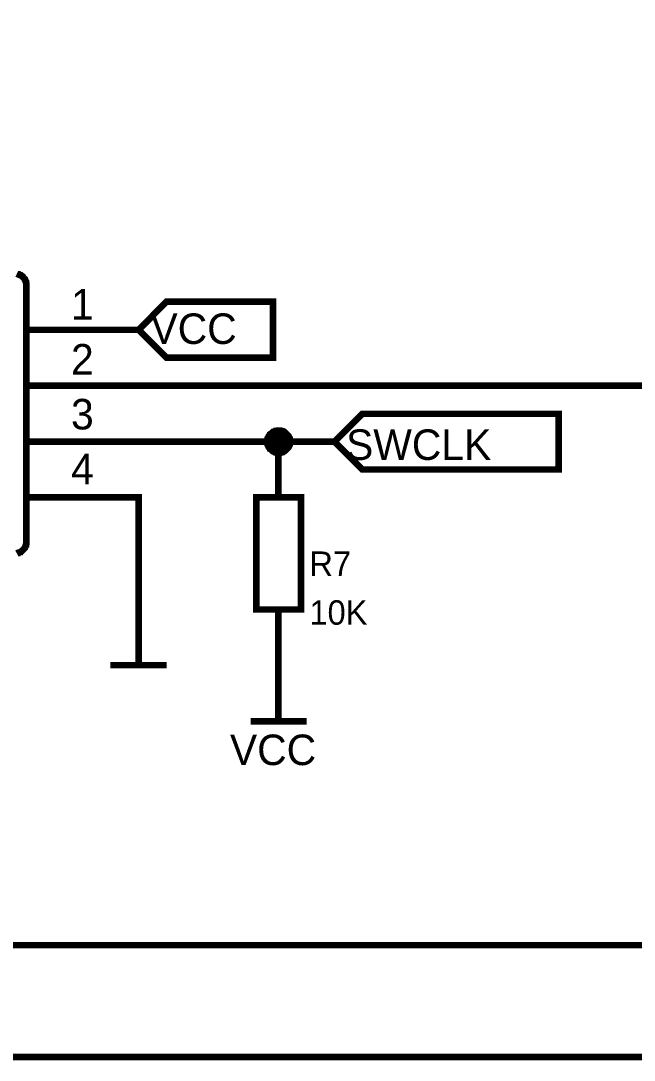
# Model space of a CAD drawing. Header units: millimetres. Extents: x 0 to 11.5, y 0 to 7.6.
# Drawn here: x 4.34 to 5.435, y -0.004 to 1.853 of the extents above; entities that cross this region are included whole.
import ezdxf

# ---------------------------------------------------------------- set-up
doc = ezdxf.new("R2010")
doc.units = ezdxf.units.MM
doc.header["$MEASUREMENT"] = 0
doc.layers.add('Sheet', color=255, linetype='Continuous')

msp = doc.modelspace()

# ---------------------------------------------------------------- linework, layer by layer
at = {"layer": 'Sheet'}
for points, const_width in [([(0, 7.5973), (11.5, 7.5973), (11.5, 0.002), (0, 0.002), (0, 7.5973)], 0.0118), ([(0, 7.5973), (0, 0.002), (11.5, 0.002), (11.5, 7.5973), (0, 7.5973), (0, 7.5973)], 0.0039), ([(0.2005, 7.3976), (11.3002, 7.3976), (11.3002, 0.2017), (0.2005, 0.2017), (0.2005, 7.3976)], 0.0118), ([(0.2005, 7.3976), (0.2005, 0.2017), (11.3002, 0.2017), (11.3002, 7.3976), (0.2005, 7.3976), (0.2005, 7.3976)], 0.0039), ([(4.6003, 1.2512), (4.5505, 1.301), (4.6003, 1.3514), (4.7905, 1.3514), (4.7905, 1.2512), (4.6003, 1.2512)], 0.0118), ([(4.6003, 1.2512), (4.5505, 1.301), (4.6003, 1.3514), (4.7905, 1.3514), (4.7905, 1.2512), (4.6003, 1.2512)], 0.0039), ([(4.9501, 1.0515), (4.9003, 1.1013), (4.9501, 1.151), (5.3006, 1.151), (5.3006, 1.0515), (4.9501, 1.0515)], 0.0118), ([(4.9501, 1.0515), (4.9003, 1.1013), (4.9501, 1.151), (5.3006, 1.151), (5.3006, 1.0515), (4.9501, 1.0515)], 0.0039), ([(4.7605, 1.0018), (4.8403, 1.0018), (4.8403, 0.8014), (4.7605, 0.8014), (4.7605, 1.0018)], 0.0118)]:
    msp.add_lwpolyline(points, close=True, dxfattribs=dict(at, const_width=const_width))
for points, const_width in [([(4.333, 1.4011), (4.3343, 1.4005), (4.335, 1.4005), (4.3364, 1.4005), (4.337, 1.3998), (4.3377, 1.3998), (4.3391, 1.3991), (4.3398, 1.3984), (4.3405, 1.3984), (4.3411, 1.3977), (4.3418, 1.3971), (4.3425, 1.3964), (4.3432, 1.3957), (4.3439, 1.3957), (4.3446, 1.3943), (4.3452, 1.3937), (4.3459, 1.393), (4.3466, 1.3923), (4.3473, 1.3916), (4.3473, 1.3909), (4.348, 1.3902), (4.3486, 1.3889), (4.3486, 1.3882), (4.3493, 1.3875), (4.3493, 1.3862), (4.3493, 1.3855), (4.35, 1.3841), (4.35, 1.3834), (4.35, 1.3821), (4.35, 1.3814)], 0.0118), ([(4.35, 1.3814), (4.35, 1.3814), (4.35, 1.3814), (4.35, 1.3814), (4.35, 1.3814), (4.35, 1.3814), (4.35, 1.3814), (4.35, 1.3814), (4.35, 1.3814), (4.35, 1.3814), (4.35, 1.3814), (4.35, 1.3814), (4.35, 1.3814), (4.35, 1.3814), (4.35, 1.3814), (4.35, 1.3814), (4.35, 1.3814), (4.35, 1.3814), (4.35, 1.3814), (4.35, 1.3814), (4.35, 1.3814), (4.35, 1.3814), (4.35, 1.3814), (4.35, 1.3814), (4.35, 1.3814), (4.35, 1.3814), (4.35, 1.3814), (4.35, 1.3814), (4.35, 1.3814), (4.35, 1.3814), (4.35, 1.3814), (4.35, 1.3814), (4.35, 1.3814)], 0.0118), ([(4.35, 1.3814), (4.35, 0.9214)], 0.0118), ([(4.35, 1.301), (4.4502, 1.301)], 0.0118), ([(4.5505, 1.301), (4.4502, 1.301)], 0.0118), ([(4.35, 1.2015), (4.4502, 1.2015)], 0.0118), ([(5.8502, 1.2015), (5.7002, 1.2015), (4.4502, 1.2015)], 0.0118), ([(4.7803, 1.1013), (4.7803, 1.102), (4.7803, 1.1033), (4.7803, 1.104), (4.781, 1.1054), (4.781, 1.1061), (4.781, 1.1074), (4.7817, 1.1081), (4.7817, 1.1088), (4.7823, 1.1102), (4.783, 1.1108), (4.783, 1.1115), (4.7837, 1.1122), (4.7844, 1.1129), (4.7851, 1.1136), (4.7858, 1.1142), (4.7858, 1.1149), (4.7871, 1.1156), (4.7878, 1.1163), (4.7885, 1.117), (4.7892, 1.1176), (4.7898, 1.1183), (4.7905, 1.1183), (4.7912, 1.119), (4.7926, 1.1197), (4.7933, 1.1197), (4.7939, 1.1204), (4.7953, 1.1204), (4.796, 1.1204), (4.7973, 1.1211), (4.798, 1.1211), (4.7994, 1.1211), (4.8001, 1.1211)], 0.0118), ([(4.7803, 1.1013), (4.7803, 1.102), (4.7803, 1.1033), (4.7803, 1.104), (4.781, 1.1054), (4.781, 1.1061), (4.781, 1.1074), (4.7817, 1.1081), (4.7817, 1.1088), (4.7823, 1.1102), (4.783, 1.1108), (4.783, 1.1115), (4.7837, 1.1122), (4.7844, 1.1129), (4.7851, 1.1136), (4.7858, 1.1142), (4.7858, 1.1149), (4.7871, 1.1156), (4.7878, 1.1163), (4.7885, 1.117), (4.7892, 1.1176), (4.7898, 1.1183), (4.7905, 1.1183), (4.7912, 1.119), (4.7926, 1.1197), (4.7933, 1.1197), (4.7939, 1.1204), (4.7953, 1.1204), (4.796, 1.1204), (4.7973, 1.1211), (4.798, 1.1211), (4.7994, 1.1211), (4.8001, 1.1211)], 0.0118), ([(4.7803, 1.1013), (4.7803, 1.102), (4.7803, 1.1033), (4.7803, 1.104), (4.781, 1.1054), (4.781, 1.1061), (4.781, 1.1074), (4.7817, 1.1081), (4.7817, 1.1088), (4.7823, 1.1102), (4.783, 1.1108), (4.783, 1.1115), (4.7837, 1.1122), (4.7844, 1.1129), (4.7851, 1.1136), (4.7858, 1.1142), (4.7858, 1.1149), (4.7871, 1.1156), (4.7878, 1.1163), (4.7885, 1.117), (4.7892, 1.1176), (4.7898, 1.1183), (4.7905, 1.1183), (4.7912, 1.119), (4.7926, 1.1197), (4.7933, 1.1197), (4.7939, 1.1204), (4.7953, 1.1204), (4.796, 1.1204), (4.7973, 1.1211), (4.798, 1.1211), (4.7994, 1.1211), (4.8001, 1.1211)], 0.0118), ([(4.7803, 1.1013), (4.7803, 1.102), (4.7803, 1.1033), (4.7803, 1.104), (4.781, 1.1054), (4.781, 1.1061), (4.781, 1.1074), (4.7817, 1.1081), (4.7817, 1.1088), (4.7823, 1.1102), (4.783, 1.1108), (4.783, 1.1115), (4.7837, 1.1122), (4.7844, 1.1129), (4.7851, 1.1136), (4.7858, 1.1142), (4.7858, 1.1149), (4.7871, 1.1156), (4.7878, 1.1163), (4.7885, 1.117), (4.7892, 1.1176), (4.7898, 1.1183), (4.7905, 1.1183), (4.7912, 1.119), (4.7926, 1.1197), (4.7933, 1.1197), (4.7939, 1.1204), (4.7953, 1.1204), (4.796, 1.1204), (4.7973, 1.1211), (4.798, 1.1211), (4.7994, 1.1211), (4.8001, 1.1211)], 0.0118), ([(4.7803, 1.1013), (4.7803, 1.102), (4.7803, 1.1033), (4.7803, 1.104), (4.781, 1.1054), (4.781, 1.1061), (4.781, 1.1074), (4.7817, 1.1081), (4.7817, 1.1088), (4.7823, 1.1102), (4.783, 1.1108), (4.783, 1.1115), (4.7837, 1.1122), (4.7844, 1.1129), (4.7851, 1.1136), (4.7858, 1.1142), (4.7858, 1.1149), (4.7871, 1.1156), (4.7878, 1.1163), (4.7885, 1.117), (4.7892, 1.1176), (4.7898, 1.1183), (4.7905, 1.1183), (4.7912, 1.119), (4.7926, 1.1197), (4.7933, 1.1197), (4.7939, 1.1204), (4.7953, 1.1204), (4.796, 1.1204), (4.7973, 1.1211), (4.798, 1.1211), (4.7994, 1.1211), (4.8001, 1.1211)], 0.0118), ([(4.7803, 1.1013), (4.7803, 1.102), (4.7803, 1.1033), (4.7803, 1.104), (4.781, 1.1054), (4.781, 1.1061), (4.781, 1.1074), (4.7817, 1.1081), (4.7817, 1.1088), (4.7823, 1.1102), (4.783, 1.1108), (4.783, 1.1115), (4.7837, 1.1122), (4.7844, 1.1129), (4.7851, 1.1136), (4.7858, 1.1142), (4.7858, 1.1149), (4.7871, 1.1156), (4.7878, 1.1163), (4.7885, 1.117), (4.7892, 1.1176), (4.7898, 1.1183), (4.7905, 1.1183), (4.7912, 1.119), (4.7926, 1.1197), (4.7933, 1.1197), (4.7939, 1.1204), (4.7953, 1.1204), (4.796, 1.1204), (4.7973, 1.1211), (4.798, 1.1211), (4.7994, 1.1211), (4.8001, 1.1211)], 0.0039), ([(4.7803, 1.1013), (4.7803, 1.102), (4.7803, 1.1033), (4.7803, 1.104), (4.781, 1.1054), (4.781, 1.1061), (4.781, 1.1074), (4.7817, 1.1081), (4.7817, 1.1088), (4.7823, 1.1102), (4.783, 1.1108), (4.783, 1.1115), (4.7837, 1.1122), (4.7844, 1.1129), (4.7851, 1.1136), (4.7858, 1.1142), (4.7858, 1.1149), (4.7871, 1.1156), (4.7878, 1.1163), (4.7885, 1.117), (4.7892, 1.1176), (4.7898, 1.1183), (4.7905, 1.1183), (4.7912, 1.119), (4.7926, 1.1197), (4.7933, 1.1197), (4.7939, 1.1204), (4.7953, 1.1204), (4.796, 1.1204), (4.7973, 1.1211), (4.798, 1.1211), (4.7994, 1.1211), (4.8001, 1.1211)], 0.0039), ([(4.7803, 1.1013), (4.7803, 1.102), (4.7803, 1.1033), (4.7803, 1.104), (4.781, 1.1054), (4.781, 1.1061), (4.781, 1.1074), (4.7817, 1.1081), (4.7817, 1.1088), (4.7823, 1.1102), (4.783, 1.1108), (4.783, 1.1115), (4.7837, 1.1122), (4.7844, 1.1129), (4.7851, 1.1136), (4.7858, 1.1142), (4.7858, 1.1149), (4.7871, 1.1156), (4.7878, 1.1163), (4.7885, 1.117), (4.7892, 1.1176), (4.7898, 1.1183), (4.7905, 1.1183), (4.7912, 1.119), (4.7926, 1.1197), (4.7933, 1.1197), (4.7939, 1.1204), (4.7953, 1.1204), (4.796, 1.1204), (4.7973, 1.1211), (4.798, 1.1211), (4.7994, 1.1211), (4.8001, 1.1211)], 0.0039), ([(4.7803, 1.1013), (4.7803, 1.102), (4.7803, 1.1033), (4.7803, 1.104), (4.781, 1.1054), (4.781, 1.1061), (4.781, 1.1074), (4.7817, 1.1081), (4.7817, 1.1088), (4.7823, 1.1102), (4.783, 1.1108), (4.783, 1.1115), (4.7837, 1.1122), (4.7844, 1.1129), (4.7851, 1.1136), (4.7858, 1.1142), (4.7858, 1.1149), (4.7871, 1.1156), (4.7878, 1.1163), (4.7885, 1.117), (4.7892, 1.1176), (4.7898, 1.1183), (4.7905, 1.1183), (4.7912, 1.119), (4.7926, 1.1197), (4.7933, 1.1197), (4.7939, 1.1204), (4.7953, 1.1204), (4.796, 1.1204), (4.7973, 1.1211), (4.798, 1.1211), (4.7994, 1.1211), (4.8001, 1.1211)], 0.0039), ([(4.7803, 1.1013), (4.7803, 1.102), (4.7803, 1.1033), (4.7803, 1.104), (4.781, 1.1054), (4.781, 1.1061), (4.781, 1.1074), (4.7817, 1.1081), (4.7817, 1.1088), (4.7823, 1.1102), (4.783, 1.1108), (4.783, 1.1115), (4.7837, 1.1122), (4.7844, 1.1129), (4.7851, 1.1136), (4.7858, 1.1142), (4.7858, 1.1149), (4.7871, 1.1156), (4.7878, 1.1163), (4.7885, 1.117), (4.7892, 1.1176), (4.7898, 1.1183), (4.7905, 1.1183), (4.7912, 1.119), (4.7926, 1.1197), (4.7933, 1.1197), (4.7939, 1.1204), (4.7953, 1.1204), (4.796, 1.1204), (4.7973, 1.1211), (4.798, 1.1211), (4.7994, 1.1211), (4.8001, 1.1211)], 0.0039), ([(4.8001, 1.1211), (4.8001, 1.1211)], 0.0118), ([(4.8001, 1.1211), (4.8014, 1.1211), (4.8021, 1.1211), (4.8035, 1.1211), (4.8042, 1.1204), (4.8055, 1.1204), (4.8062, 1.1204), (4.8069, 1.1197), (4.8083, 1.1197), (4.8089, 1.119), (4.8096, 1.1183), (4.811, 1.1183), (4.8117, 1.1176), (4.8124, 1.117), (4.813, 1.1163), (4.8137, 1.1156), (4.8144, 1.1149), (4.8151, 1.1142), (4.8158, 1.1136), (4.8164, 1.1129), (4.8171, 1.1122), (4.8178, 1.1115), (4.8178, 1.1108), (4.8185, 1.1102), (4.8192, 1.1088), (4.8192, 1.1081), (4.8199, 1.1074), (4.8199, 1.1061), (4.8199, 1.1054), (4.8205, 1.104), (4.8205, 1.1033), (4.8205, 1.102), (4.8205, 1.1013)], 0.0118), ([(4.8001, 1.1211), (4.8001, 1.1211)], 0.0118), ([(4.8001, 1.1211), (4.8014, 1.1211), (4.8021, 1.1211), (4.8035, 1.1211), (4.8042, 1.1204), (4.8055, 1.1204), (4.8062, 1.1204), (4.8069, 1.1197), (4.8083, 1.1197), (4.8089, 1.119), (4.8096, 1.1183), (4.811, 1.1183), (4.8117, 1.1176), (4.8124, 1.117), (4.813, 1.1163), (4.8137, 1.1156), (4.8144, 1.1149), (4.8151, 1.1142), (4.8158, 1.1136), (4.8164, 1.1129), (4.8171, 1.1122), (4.8178, 1.1115), (4.8178, 1.1108), (4.8185, 1.1102), (4.8192, 1.1088), (4.8192, 1.1081), (4.8199, 1.1074), (4.8199, 1.1061), (4.8199, 1.1054), (4.8205, 1.104), (4.8205, 1.1033), (4.8205, 1.102), (4.8205, 1.1013)], 0.0118), ([(4.8001, 1.1211), (4.8001, 1.1211)], 0.0118), ([(4.8001, 1.1211), (4.8014, 1.1211), (4.8021, 1.1211), (4.8035, 1.1211), (4.8042, 1.1204), (4.8055, 1.1204), (4.8062, 1.1204), (4.8069, 1.1197), (4.8083, 1.1197), (4.8089, 1.119), (4.8096, 1.1183), (4.811, 1.1183), (4.8117, 1.1176), (4.8124, 1.117), (4.813, 1.1163), (4.8137, 1.1156), (4.8144, 1.1149), (4.8151, 1.1142), (4.8158, 1.1136), (4.8164, 1.1129), (4.8171, 1.1122), (4.8178, 1.1115), (4.8178, 1.1108), (4.8185, 1.1102), (4.8192, 1.1088), (4.8192, 1.1081), (4.8199, 1.1074), (4.8199, 1.1061), (4.8199, 1.1054), (4.8205, 1.104), (4.8205, 1.1033), (4.8205, 1.102), (4.8205, 1.1013)], 0.0118), ([(4.8001, 1.1211), (4.8001, 1.1211)], 0.0118), ([(4.8001, 1.1211), (4.8014, 1.1211), (4.8021, 1.1211), (4.8035, 1.1211), (4.8042, 1.1204), (4.8055, 1.1204), (4.8062, 1.1204), (4.8069, 1.1197), (4.8083, 1.1197), (4.8089, 1.119), (4.8096, 1.1183), (4.811, 1.1183), (4.8117, 1.1176), (4.8124, 1.117), (4.813, 1.1163), (4.8137, 1.1156), (4.8144, 1.1149), (4.8151, 1.1142), (4.8158, 1.1136), (4.8164, 1.1129), (4.8171, 1.1122), (4.8178, 1.1115), (4.8178, 1.1108), (4.8185, 1.1102), (4.8192, 1.1088), (4.8192, 1.1081), (4.8199, 1.1074), (4.8199, 1.1061), (4.8199, 1.1054), (4.8205, 1.104), (4.8205, 1.1033), (4.8205, 1.102), (4.8205, 1.1013)], 0.0118), ([(4.8001, 1.1211), (4.8001, 1.1211)], 0.0118), ([(4.8001, 1.1211), (4.8014, 1.1211), (4.8021, 1.1211), (4.8035, 1.1211), (4.8042, 1.1204), (4.8055, 1.1204), (4.8062, 1.1204), (4.8069, 1.1197), (4.8083, 1.1197), (4.8089, 1.119), (4.8096, 1.1183), (4.811, 1.1183), (4.8117, 1.1176), (4.8124, 1.117), (4.813, 1.1163), (4.8137, 1.1156), (4.8144, 1.1149), (4.8151, 1.1142), (4.8158, 1.1136), (4.8164, 1.1129), (4.8171, 1.1122), (4.8178, 1.1115), (4.8178, 1.1108), (4.8185, 1.1102), (4.8192, 1.1088), (4.8192, 1.1081), (4.8199, 1.1074), (4.8199, 1.1061), (4.8199, 1.1054), (4.8205, 1.104), (4.8205, 1.1033), (4.8205, 1.102), (4.8205, 1.1013)], 0.0118), ([(4.8001, 1.1211), (4.8001, 1.1211)], 0.0039), ([(4.8001, 1.1211), (4.8014, 1.1211), (4.8021, 1.1211), (4.8035, 1.1211), (4.8042, 1.1204), (4.8055, 1.1204), (4.8062, 1.1204), (4.8069, 1.1197), (4.8083, 1.1197), (4.8089, 1.119), (4.8096, 1.1183), (4.811, 1.1183), (4.8117, 1.1176), (4.8124, 1.117), (4.813, 1.1163), (4.8137, 1.1156), (4.8144, 1.1149), (4.8151, 1.1142), (4.8158, 1.1136), (4.8164, 1.1129), (4.8171, 1.1122), (4.8178, 1.1115), (4.8178, 1.1108), (4.8185, 1.1102), (4.8192, 1.1088), (4.8192, 1.1081), (4.8199, 1.1074), (4.8199, 1.1061), (4.8199, 1.1054), (4.8205, 1.104), (4.8205, 1.1033), (4.8205, 1.102), (4.8205, 1.1013)], 0.0039), ([(4.8001, 1.1211), (4.8001, 1.1211)], 0.0039), ([(4.8001, 1.1211), (4.8014, 1.1211), (4.8021, 1.1211), (4.8035, 1.1211), (4.8042, 1.1204), (4.8055, 1.1204), (4.8062, 1.1204), (4.8069, 1.1197), (4.8083, 1.1197), (4.8089, 1.119), (4.8096, 1.1183), (4.811, 1.1183), (4.8117, 1.1176), (4.8124, 1.117), (4.813, 1.1163), (4.8137, 1.1156), (4.8144, 1.1149), (4.8151, 1.1142), (4.8158, 1.1136), (4.8164, 1.1129), (4.8171, 1.1122), (4.8178, 1.1115), (4.8178, 1.1108), (4.8185, 1.1102), (4.8192, 1.1088), (4.8192, 1.1081), (4.8199, 1.1074), (4.8199, 1.1061), (4.8199, 1.1054), (4.8205, 1.104), (4.8205, 1.1033), (4.8205, 1.102), (4.8205, 1.1013)], 0.0039), ([(4.8001, 1.1211), (4.8001, 1.1211)], 0.0039), ([(4.8001, 1.1211), (4.8014, 1.1211), (4.8021, 1.1211), (4.8035, 1.1211), (4.8042, 1.1204), (4.8055, 1.1204), (4.8062, 1.1204), (4.8069, 1.1197), (4.8083, 1.1197), (4.8089, 1.119), (4.8096, 1.1183), (4.811, 1.1183), (4.8117, 1.1176), (4.8124, 1.117), (4.813, 1.1163), (4.8137, 1.1156), (4.8144, 1.1149), (4.8151, 1.1142), (4.8158, 1.1136), (4.8164, 1.1129), (4.8171, 1.1122), (4.8178, 1.1115), (4.8178, 1.1108), (4.8185, 1.1102), (4.8192, 1.1088), (4.8192, 1.1081), (4.8199, 1.1074), (4.8199, 1.1061), (4.8199, 1.1054), (4.8205, 1.104), (4.8205, 1.1033), (4.8205, 1.102), (4.8205, 1.1013)], 0.0039), ([(4.8001, 1.1211), (4.8001, 1.1211)], 0.0039), ([(4.8001, 1.1211), (4.8014, 1.1211), (4.8021, 1.1211), (4.8035, 1.1211), (4.8042, 1.1204), (4.8055, 1.1204), (4.8062, 1.1204), (4.8069, 1.1197), (4.8083, 1.1197), (4.8089, 1.119), (4.8096, 1.1183), (4.811, 1.1183), (4.8117, 1.1176), (4.8124, 1.117), (4.813, 1.1163), (4.8137, 1.1156), (4.8144, 1.1149), (4.8151, 1.1142), (4.8158, 1.1136), (4.8164, 1.1129), (4.8171, 1.1122), (4.8178, 1.1115), (4.8178, 1.1108), (4.8185, 1.1102), (4.8192, 1.1088), (4.8192, 1.1081), (4.8199, 1.1074), (4.8199, 1.1061), (4.8199, 1.1054), (4.8205, 1.104), (4.8205, 1.1033), (4.8205, 1.102), (4.8205, 1.1013)], 0.0039), ([(4.8001, 1.1211), (4.8001, 1.1211)], 0.0039), ([(4.8001, 1.1211), (4.8014, 1.1211), (4.8021, 1.1211), (4.8035, 1.1211), (4.8042, 1.1204), (4.8055, 1.1204), (4.8062, 1.1204), (4.8069, 1.1197), (4.8083, 1.1197), (4.8089, 1.119), (4.8096, 1.1183), (4.811, 1.1183), (4.8117, 1.1176), (4.8124, 1.117), (4.813, 1.1163), (4.8137, 1.1156), (4.8144, 1.1149), (4.8151, 1.1142), (4.8158, 1.1136), (4.8164, 1.1129), (4.8171, 1.1122), (4.8178, 1.1115), (4.8178, 1.1108), (4.8185, 1.1102), (4.8192, 1.1088), (4.8192, 1.1081), (4.8199, 1.1074), (4.8199, 1.1061), (4.8199, 1.1054), (4.8205, 1.104), (4.8205, 1.1033), (4.8205, 1.102), (4.8205, 1.1013)], 0.0039), ([(4.35, 1.1013), (4.4502, 1.1013)], 0.0118), ([(4.9003, 1.1013), (4.8001, 1.1013), (4.4502, 1.1013)], 0.0118), ([(4.8001, 1.0815), (4.7994, 1.0815), (4.798, 1.0815), (4.7973, 1.0815), (4.796, 1.0822), (4.7953, 1.0822), (4.7939, 1.0822), (4.7933, 1.0829), (4.7926, 1.0829), (4.7912, 1.0836), (4.7905, 1.0843), (4.7898, 1.0843), (4.7892, 1.0849), (4.7885, 1.0856), (4.7878, 1.0863), (4.7871, 1.087), (4.7858, 1.0877), (4.7858, 1.0883), (4.7851, 1.089), (4.7844, 1.0897), (4.7837, 1.0904), (4.783, 1.0911), (4.783, 1.0918), (4.7823, 1.0924), (4.7817, 1.0938), (4.7817, 1.0945), (4.781, 1.0952), (4.781, 1.0965), (4.781, 1.0972), (4.7803, 1.0986), (4.7803, 1.0992), (4.7803, 1.1006), (4.7803, 1.1013)], 0.0118), ([(4.7803, 1.1013), (4.7803, 1.1013)], 0.0118), ([(4.8001, 1.0815), (4.7994, 1.0815), (4.798, 1.0815), (4.7973, 1.0815), (4.796, 1.0822), (4.7953, 1.0822), (4.7939, 1.0822), (4.7933, 1.0829), (4.7926, 1.0829), (4.7912, 1.0836), (4.7905, 1.0843), (4.7898, 1.0843), (4.7892, 1.0849), (4.7885, 1.0856), (4.7878, 1.0863), (4.7871, 1.087), (4.7858, 1.0877), (4.7858, 1.0883), (4.7851, 1.089), (4.7844, 1.0897), (4.7837, 1.0904), (4.783, 1.0911), (4.783, 1.0918), (4.7823, 1.0924), (4.7817, 1.0938), (4.7817, 1.0945), (4.781, 1.0952), (4.781, 1.0965), (4.781, 1.0972), (4.7803, 1.0986), (4.7803, 1.0992), (4.7803, 1.1006), (4.7803, 1.1013)], 0.0118), ([(4.7803, 1.1013), (4.7803, 1.1013)], 0.0118), ([(4.8001, 1.0815), (4.7994, 1.0815), (4.798, 1.0815), (4.7973, 1.0815), (4.796, 1.0822), (4.7953, 1.0822), (4.7939, 1.0822), (4.7933, 1.0829), (4.7926, 1.0829), (4.7912, 1.0836), (4.7905, 1.0843), (4.7898, 1.0843), (4.7892, 1.0849), (4.7885, 1.0856), (4.7878, 1.0863), (4.7871, 1.087), (4.7858, 1.0877), (4.7858, 1.0883), (4.7851, 1.089), (4.7844, 1.0897), (4.7837, 1.0904), (4.783, 1.0911), (4.783, 1.0918), (4.7823, 1.0924), (4.7817, 1.0938), (4.7817, 1.0945), (4.781, 1.0952), (4.781, 1.0965), (4.781, 1.0972), (4.7803, 1.0986), (4.7803, 1.0992), (4.7803, 1.1006), (4.7803, 1.1013)], 0.0118), ([(4.7803, 1.1013), (4.7803, 1.1013)], 0.0118), ([(4.8001, 1.0815), (4.7994, 1.0815), (4.798, 1.0815), (4.7973, 1.0815), (4.796, 1.0822), (4.7953, 1.0822), (4.7939, 1.0822), (4.7933, 1.0829), (4.7926, 1.0829), (4.7912, 1.0836), (4.7905, 1.0843), (4.7898, 1.0843), (4.7892, 1.0849), (4.7885, 1.0856), (4.7878, 1.0863), (4.7871, 1.087), (4.7858, 1.0877), (4.7858, 1.0883), (4.7851, 1.089), (4.7844, 1.0897), (4.7837, 1.0904), (4.783, 1.0911), (4.783, 1.0918), (4.7823, 1.0924), (4.7817, 1.0938), (4.7817, 1.0945), (4.781, 1.0952), (4.781, 1.0965), (4.781, 1.0972), (4.7803, 1.0986), (4.7803, 1.0992), (4.7803, 1.1006), (4.7803, 1.1013)], 0.0118), ([(4.7803, 1.1013), (4.7803, 1.1013)], 0.0118), ([(4.8001, 1.0815), (4.7994, 1.0815), (4.798, 1.0815), (4.7973, 1.0815), (4.796, 1.0822), (4.7953, 1.0822), (4.7939, 1.0822), (4.7933, 1.0829), (4.7926, 1.0829), (4.7912, 1.0836), (4.7905, 1.0843), (4.7898, 1.0843), (4.7892, 1.0849), (4.7885, 1.0856), (4.7878, 1.0863), (4.7871, 1.087), (4.7858, 1.0877), (4.7858, 1.0883), (4.7851, 1.089), (4.7844, 1.0897), (4.7837, 1.0904), (4.783, 1.0911), (4.783, 1.0918), (4.7823, 1.0924), (4.7817, 1.0938), (4.7817, 1.0945), (4.781, 1.0952), (4.781, 1.0965), (4.781, 1.0972), (4.7803, 1.0986), (4.7803, 1.0992), (4.7803, 1.1006), (4.7803, 1.1013)], 0.0118), ([(4.7803, 1.1013), (4.7803, 1.1013)], 0.0118), ([(4.8001, 1.0815), (4.7994, 1.0815), (4.798, 1.0815), (4.7973, 1.0815), (4.796, 1.0822), (4.7953, 1.0822), (4.7939, 1.0822), (4.7933, 1.0829), (4.7926, 1.0829), (4.7912, 1.0836), (4.7905, 1.0843), (4.7898, 1.0843), (4.7892, 1.0849), (4.7885, 1.0856), (4.7878, 1.0863), (4.7871, 1.087), (4.7858, 1.0877), (4.7858, 1.0883), (4.7851, 1.089), (4.7844, 1.0897), (4.7837, 1.0904), (4.783, 1.0911), (4.783, 1.0918), (4.7823, 1.0924), (4.7817, 1.0938), (4.7817, 1.0945), (4.781, 1.0952), (4.781, 1.0965), (4.781, 1.0972), (4.7803, 1.0986), (4.7803, 1.0992), (4.7803, 1.1006), (4.7803, 1.1013)], 0.0039), ([(4.7803, 1.1013), (4.7803, 1.1013)], 0.0039), ([(4.8001, 1.0815), (4.7994, 1.0815), (4.798, 1.0815), (4.7973, 1.0815), (4.796, 1.0822), (4.7953, 1.0822), (4.7939, 1.0822), (4.7933, 1.0829), (4.7926, 1.0829), (4.7912, 1.0836), (4.7905, 1.0843), (4.7898, 1.0843), (4.7892, 1.0849), (4.7885, 1.0856), (4.7878, 1.0863), (4.7871, 1.087), (4.7858, 1.0877), (4.7858, 1.0883), (4.7851, 1.089), (4.7844, 1.0897), (4.7837, 1.0904), (4.783, 1.0911), (4.783, 1.0918), (4.7823, 1.0924), (4.7817, 1.0938), (4.7817, 1.0945), (4.781, 1.0952), (4.781, 1.0965), (4.781, 1.0972), (4.7803, 1.0986), (4.7803, 1.0992), (4.7803, 1.1006), (4.7803, 1.1013)], 0.0039), ([(4.7803, 1.1013), (4.7803, 1.1013)], 0.0039), ([(4.8001, 1.0815), (4.7994, 1.0815), (4.798, 1.0815), (4.7973, 1.0815), (4.796, 1.0822), (4.7953, 1.0822), (4.7939, 1.0822), (4.7933, 1.0829), (4.7926, 1.0829), (4.7912, 1.0836), (4.7905, 1.0843), (4.7898, 1.0843), (4.7892, 1.0849), (4.7885, 1.0856), (4.7878, 1.0863), (4.7871, 1.087), (4.7858, 1.0877), (4.7858, 1.0883), (4.7851, 1.089), (4.7844, 1.0897), (4.7837, 1.0904), (4.783, 1.0911), (4.783, 1.0918), (4.7823, 1.0924), (4.7817, 1.0938), (4.7817, 1.0945), (4.781, 1.0952), (4.781, 1.0965), (4.781, 1.0972), (4.7803, 1.0986), (4.7803, 1.0992), (4.7803, 1.1006), (4.7803, 1.1013)], 0.0039), ([(4.7803, 1.1013), (4.7803, 1.1013)], 0.0039), ([(4.8001, 1.0815), (4.7994, 1.0815), (4.798, 1.0815), (4.7973, 1.0815), (4.796, 1.0822), (4.7953, 1.0822), (4.7939, 1.0822), (4.7933, 1.0829), (4.7926, 1.0829), (4.7912, 1.0836), (4.7905, 1.0843), (4.7898, 1.0843), (4.7892, 1.0849), (4.7885, 1.0856), (4.7878, 1.0863), (4.7871, 1.087), (4.7858, 1.0877), (4.7858, 1.0883), (4.7851, 1.089), (4.7844, 1.0897), (4.7837, 1.0904), (4.783, 1.0911), (4.783, 1.0918), (4.7823, 1.0924), (4.7817, 1.0938), (4.7817, 1.0945), (4.781, 1.0952), (4.781, 1.0965), (4.781, 1.0972), (4.7803, 1.0986), (4.7803, 1.0992), (4.7803, 1.1006), (4.7803, 1.1013)], 0.0039), ([(4.7803, 1.1013), (4.7803, 1.1013)], 0.0039), ([(4.8001, 1.0815), (4.7994, 1.0815), (4.798, 1.0815), (4.7973, 1.0815), (4.796, 1.0822), (4.7953, 1.0822), (4.7939, 1.0822), (4.7933, 1.0829), (4.7926, 1.0829), (4.7912, 1.0836), (4.7905, 1.0843), (4.7898, 1.0843), (4.7892, 1.0849), (4.7885, 1.0856), (4.7878, 1.0863), (4.7871, 1.087), (4.7858, 1.0877), (4.7858, 1.0883), (4.7851, 1.089), (4.7844, 1.0897), (4.7837, 1.0904), (4.783, 1.0911), (4.783, 1.0918), (4.7823, 1.0924), (4.7817, 1.0938), (4.7817, 1.0945), (4.781, 1.0952), (4.781, 1.0965), (4.781, 1.0972), (4.7803, 1.0986), (4.7803, 1.0992), (4.7803, 1.1006), (4.7803, 1.1013)], 0.0039), ([(4.7803, 1.1013), (4.7803, 1.1013)], 0.0039), ([(4.8205, 1.1013), (4.8205, 1.1006), (4.8205, 1.0992), (4.8205, 1.0986), (4.8199, 1.0972), (4.8199, 1.0965), (4.8199, 1.0952), (4.8192, 1.0945), (4.8192, 1.0938), (4.8185, 1.0924), (4.8178, 1.0918), (4.8178, 1.0911), (4.8171, 1.0904), (4.8164, 1.0897), (4.8158, 1.089), (4.8151, 1.0883), (4.8144, 1.0877), (4.8137, 1.087), (4.813, 1.0863), (4.8124, 1.0856), (4.8117, 1.0849), (4.811, 1.0843), (4.8096, 1.0843), (4.8089, 1.0836), (4.8083, 1.0829), (4.8069, 1.0829), (4.8062, 1.0822), (4.8055, 1.0822), (4.8042, 1.0822), (4.8035, 1.0815), (4.8021, 1.0815), (4.8014, 1.0815), (4.8001, 1.0815)], 0.0118), ([(4.8001, 1.0018), (4.8001, 1.1013)], 0.0118), ([(4.8205, 1.1013), (4.8205, 1.1006), (4.8205, 1.0992), (4.8205, 1.0986), (4.8199, 1.0972), (4.8199, 1.0965), (4.8199, 1.0952), (4.8192, 1.0945), (4.8192, 1.0938), (4.8185, 1.0924), (4.8178, 1.0918), (4.8178, 1.0911), (4.8171, 1.0904), (4.8164, 1.0897), (4.8158, 1.089), (4.8151, 1.0883), (4.8144, 1.0877), (4.8137, 1.087), (4.813, 1.0863), (4.8124, 1.0856), (4.8117, 1.0849), (4.811, 1.0843), (4.8096, 1.0843), (4.8089, 1.0836), (4.8083, 1.0829), (4.8069, 1.0829), (4.8062, 1.0822), (4.8055, 1.0822), (4.8042, 1.0822), (4.8035, 1.0815), (4.8021, 1.0815), (4.8014, 1.0815), (4.8001, 1.0815)], 0.0118), ([(4.8205, 1.1013), (4.8205, 1.1006), (4.8205, 1.0992), (4.8205, 1.0986), (4.8199, 1.0972), (4.8199, 1.0965), (4.8199, 1.0952), (4.8192, 1.0945), (4.8192, 1.0938), (4.8185, 1.0924), (4.8178, 1.0918), (4.8178, 1.0911), (4.8171, 1.0904), (4.8164, 1.0897), (4.8158, 1.089), (4.8151, 1.0883), (4.8144, 1.0877), (4.8137, 1.087), (4.813, 1.0863), (4.8124, 1.0856), (4.8117, 1.0849), (4.811, 1.0843), (4.8096, 1.0843), (4.8089, 1.0836), (4.8083, 1.0829), (4.8069, 1.0829), (4.8062, 1.0822), (4.8055, 1.0822), (4.8042, 1.0822), (4.8035, 1.0815), (4.8021, 1.0815), (4.8014, 1.0815), (4.8001, 1.0815)], 0.0118), ([(4.8205, 1.1013), (4.8205, 1.1006), (4.8205, 1.0992), (4.8205, 1.0986), (4.8199, 1.0972), (4.8199, 1.0965), (4.8199, 1.0952), (4.8192, 1.0945), (4.8192, 1.0938), (4.8185, 1.0924), (4.8178, 1.0918), (4.8178, 1.0911), (4.8171, 1.0904), (4.8164, 1.0897), (4.8158, 1.089), (4.8151, 1.0883), (4.8144, 1.0877), (4.8137, 1.087), (4.813, 1.0863), (4.8124, 1.0856), (4.8117, 1.0849), (4.811, 1.0843), (4.8096, 1.0843), (4.8089, 1.0836), (4.8083, 1.0829), (4.8069, 1.0829), (4.8062, 1.0822), (4.8055, 1.0822), (4.8042, 1.0822), (4.8035, 1.0815), (4.8021, 1.0815), (4.8014, 1.0815), (4.8001, 1.0815)], 0.0118), ([(4.8205, 1.1013), (4.8205, 1.1006), (4.8205, 1.0992), (4.8205, 1.0986), (4.8199, 1.0972), (4.8199, 1.0965), (4.8199, 1.0952), (4.8192, 1.0945), (4.8192, 1.0938), (4.8185, 1.0924), (4.8178, 1.0918), (4.8178, 1.0911), (4.8171, 1.0904), (4.8164, 1.0897), (4.8158, 1.089), (4.8151, 1.0883), (4.8144, 1.0877), (4.8137, 1.087), (4.813, 1.0863), (4.8124, 1.0856), (4.8117, 1.0849), (4.811, 1.0843), (4.8096, 1.0843), (4.8089, 1.0836), (4.8083, 1.0829), (4.8069, 1.0829), (4.8062, 1.0822), (4.8055, 1.0822), (4.8042, 1.0822), (4.8035, 1.0815), (4.8021, 1.0815), (4.8014, 1.0815), (4.8001, 1.0815)], 0.0118), ([(4.8205, 1.1013), (4.8205, 1.1006), (4.8205, 1.0992), (4.8205, 1.0986), (4.8199, 1.0972), (4.8199, 1.0965), (4.8199, 1.0952), (4.8192, 1.0945), (4.8192, 1.0938), (4.8185, 1.0924), (4.8178, 1.0918), (4.8178, 1.0911), (4.8171, 1.0904), (4.8164, 1.0897), (4.8158, 1.089), (4.8151, 1.0883), (4.8144, 1.0877), (4.8137, 1.087), (4.813, 1.0863), (4.8124, 1.0856), (4.8117, 1.0849), (4.811, 1.0843), (4.8096, 1.0843), (4.8089, 1.0836), (4.8083, 1.0829), (4.8069, 1.0829), (4.8062, 1.0822), (4.8055, 1.0822), (4.8042, 1.0822), (4.8035, 1.0815), (4.8021, 1.0815), (4.8014, 1.0815), (4.8001, 1.0815)], 0.0039), ([(4.8205, 1.1013), (4.8205, 1.1006), (4.8205, 1.0992), (4.8205, 1.0986), (4.8199, 1.0972), (4.8199, 1.0965), (4.8199, 1.0952), (4.8192, 1.0945), (4.8192, 1.0938), (4.8185, 1.0924), (4.8178, 1.0918), (4.8178, 1.0911), (4.8171, 1.0904), (4.8164, 1.0897), (4.8158, 1.089), (4.8151, 1.0883), (4.8144, 1.0877), (4.8137, 1.087), (4.813, 1.0863), (4.8124, 1.0856), (4.8117, 1.0849), (4.811, 1.0843), (4.8096, 1.0843), (4.8089, 1.0836), (4.8083, 1.0829), (4.8069, 1.0829), (4.8062, 1.0822), (4.8055, 1.0822), (4.8042, 1.0822), (4.8035, 1.0815), (4.8021, 1.0815), (4.8014, 1.0815), (4.8001, 1.0815)], 0.0039), ([(4.8205, 1.1013), (4.8205, 1.1006), (4.8205, 1.0992), (4.8205, 1.0986), (4.8199, 1.0972), (4.8199, 1.0965), (4.8199, 1.0952), (4.8192, 1.0945), (4.8192, 1.0938), (4.8185, 1.0924), (4.8178, 1.0918), (4.8178, 1.0911), (4.8171, 1.0904), (4.8164, 1.0897), (4.8158, 1.089), (4.8151, 1.0883), (4.8144, 1.0877), (4.8137, 1.087), (4.813, 1.0863), (4.8124, 1.0856), (4.8117, 1.0849), (4.811, 1.0843), (4.8096, 1.0843), (4.8089, 1.0836), (4.8083, 1.0829), (4.8069, 1.0829), (4.8062, 1.0822), (4.8055, 1.0822), (4.8042, 1.0822), (4.8035, 1.0815), (4.8021, 1.0815), (4.8014, 1.0815), (4.8001, 1.0815)], 0.0039), ([(4.8205, 1.1013), (4.8205, 1.1006), (4.8205, 1.0992), (4.8205, 1.0986), (4.8199, 1.0972), (4.8199, 1.0965), (4.8199, 1.0952), (4.8192, 1.0945), (4.8192, 1.0938), (4.8185, 1.0924), (4.8178, 1.0918), (4.8178, 1.0911), (4.8171, 1.0904), (4.8164, 1.0897), (4.8158, 1.089), (4.8151, 1.0883), (4.8144, 1.0877), (4.8137, 1.087), (4.813, 1.0863), (4.8124, 1.0856), (4.8117, 1.0849), (4.811, 1.0843), (4.8096, 1.0843), (4.8089, 1.0836), (4.8083, 1.0829), (4.8069, 1.0829), (4.8062, 1.0822), (4.8055, 1.0822), (4.8042, 1.0822), (4.8035, 1.0815), (4.8021, 1.0815), (4.8014, 1.0815), (4.8001, 1.0815)], 0.0039), ([(4.8205, 1.1013), (4.8205, 1.1006), (4.8205, 1.0992), (4.8205, 1.0986), (4.8199, 1.0972), (4.8199, 1.0965), (4.8199, 1.0952), (4.8192, 1.0945), (4.8192, 1.0938), (4.8185, 1.0924), (4.8178, 1.0918), (4.8178, 1.0911), (4.8171, 1.0904), (4.8164, 1.0897), (4.8158, 1.089), (4.8151, 1.0883), (4.8144, 1.0877), (4.8137, 1.087), (4.813, 1.0863), (4.8124, 1.0856), (4.8117, 1.0849), (4.811, 1.0843), (4.8096, 1.0843), (4.8089, 1.0836), (4.8083, 1.0829), (4.8069, 1.0829), (4.8062, 1.0822), (4.8055, 1.0822), (4.8042, 1.0822), (4.8035, 1.0815), (4.8021, 1.0815), (4.8014, 1.0815), (4.8001, 1.0815)], 0.0039), ([(4.8205, 1.1013), (4.8205, 1.1013), (4.8205, 1.1013), (4.8205, 1.1013), (4.8205, 1.1013), (4.8205, 1.1013), (4.8205, 1.1013), (4.8205, 1.1013), (4.8205, 1.1013), (4.8205, 1.1013), (4.8205, 1.1013), (4.8205, 1.1013), (4.8205, 1.1013), (4.8205, 1.1013), (4.8205, 1.1013), (4.8205, 1.1013), (4.8205, 1.1013), (4.8205, 1.1013), (4.8205, 1.1013), (4.8205, 1.1013), (4.8205, 1.1013), (4.8205, 1.1013), (4.8205, 1.1013), (4.8205, 1.1013), (4.8205, 1.1013), (4.8205, 1.1013), (4.8205, 1.1013), (4.8205, 1.1013), (4.8205, 1.1013), (4.8205, 1.1013), (4.8205, 1.1013), (4.8205, 1.1013), (4.8205, 1.1013)], 0.0118), ([(4.8205, 1.1013), (4.8205, 1.1013)], 0.0118), ([(4.8205, 1.1013), (4.8205, 1.1013), (4.8205, 1.1013), (4.8205, 1.1013), (4.8205, 1.1013), (4.8205, 1.1013), (4.8205, 1.1013), (4.8205, 1.1013), (4.8205, 1.1013), (4.8205, 1.1013), (4.8205, 1.1013), (4.8205, 1.1013), (4.8205, 1.1013), (4.8205, 1.1013), (4.8205, 1.1013), (4.8205, 1.1013), (4.8205, 1.1013), (4.8205, 1.1013), (4.8205, 1.1013), (4.8205, 1.1013), (4.8205, 1.1013), (4.8205, 1.1013), (4.8205, 1.1013), (4.8205, 1.1013), (4.8205, 1.1013), (4.8205, 1.1013), (4.8205, 1.1013), (4.8205, 1.1013), (4.8205, 1.1013), (4.8205, 1.1013), (4.8205, 1.1013), (4.8205, 1.1013), (4.8205, 1.1013)], 0.0118), ([(4.8205, 1.1013), (4.8205, 1.1013)], 0.0118), ([(4.8205, 1.1013), (4.8205, 1.1013), (4.8205, 1.1013), (4.8205, 1.1013), (4.8205, 1.1013), (4.8205, 1.1013), (4.8205, 1.1013), (4.8205, 1.1013), (4.8205, 1.1013), (4.8205, 1.1013), (4.8205, 1.1013), (4.8205, 1.1013), (4.8205, 1.1013), (4.8205, 1.1013), (4.8205, 1.1013), (4.8205, 1.1013), (4.8205, 1.1013), (4.8205, 1.1013), (4.8205, 1.1013), (4.8205, 1.1013), (4.8205, 1.1013), (4.8205, 1.1013), (4.8205, 1.1013), (4.8205, 1.1013), (4.8205, 1.1013), (4.8205, 1.1013), (4.8205, 1.1013), (4.8205, 1.1013), (4.8205, 1.1013), (4.8205, 1.1013), (4.8205, 1.1013), (4.8205, 1.1013), (4.8205, 1.1013)], 0.0118), ([(4.8205, 1.1013), (4.8205, 1.1013)], 0.0118), ([(4.8205, 1.1013), (4.8205, 1.1013), (4.8205, 1.1013), (4.8205, 1.1013), (4.8205, 1.1013), (4.8205, 1.1013), (4.8205, 1.1013), (4.8205, 1.1013), (4.8205, 1.1013), (4.8205, 1.1013), (4.8205, 1.1013), (4.8205, 1.1013), (4.8205, 1.1013), (4.8205, 1.1013), (4.8205, 1.1013), (4.8205, 1.1013), (4.8205, 1.1013), (4.8205, 1.1013), (4.8205, 1.1013), (4.8205, 1.1013), (4.8205, 1.1013), (4.8205, 1.1013), (4.8205, 1.1013), (4.8205, 1.1013), (4.8205, 1.1013), (4.8205, 1.1013), (4.8205, 1.1013), (4.8205, 1.1013), (4.8205, 1.1013), (4.8205, 1.1013), (4.8205, 1.1013), (4.8205, 1.1013), (4.8205, 1.1013)], 0.0118), ([(4.8205, 1.1013), (4.8205, 1.1013)], 0.0118), ([(4.8205, 1.1013), (4.8205, 1.1013), (4.8205, 1.1013), (4.8205, 1.1013), (4.8205, 1.1013), (4.8205, 1.1013), (4.8205, 1.1013), (4.8205, 1.1013), (4.8205, 1.1013), (4.8205, 1.1013), (4.8205, 1.1013), (4.8205, 1.1013), (4.8205, 1.1013), (4.8205, 1.1013), (4.8205, 1.1013), (4.8205, 1.1013), (4.8205, 1.1013), (4.8205, 1.1013), (4.8205, 1.1013), (4.8205, 1.1013), (4.8205, 1.1013), (4.8205, 1.1013), (4.8205, 1.1013), (4.8205, 1.1013), (4.8205, 1.1013), (4.8205, 1.1013), (4.8205, 1.1013), (4.8205, 1.1013), (4.8205, 1.1013), (4.8205, 1.1013), (4.8205, 1.1013), (4.8205, 1.1013), (4.8205, 1.1013)], 0.0118), ([(4.8205, 1.1013), (4.8205, 1.1013)], 0.0118), ([(4.8205, 1.1013), (4.8205, 1.1013), (4.8205, 1.1013), (4.8205, 1.1013), (4.8205, 1.1013), (4.8205, 1.1013), (4.8205, 1.1013), (4.8205, 1.1013), (4.8205, 1.1013), (4.8205, 1.1013), (4.8205, 1.1013), (4.8205, 1.1013), (4.8205, 1.1013), (4.8205, 1.1013), (4.8205, 1.1013), (4.8205, 1.1013), (4.8205, 1.1013), (4.8205, 1.1013), (4.8205, 1.1013), (4.8205, 1.1013), (4.8205, 1.1013), (4.8205, 1.1013), (4.8205, 1.1013), (4.8205, 1.1013), (4.8205, 1.1013), (4.8205, 1.1013), (4.8205, 1.1013), (4.8205, 1.1013), (4.8205, 1.1013), (4.8205, 1.1013), (4.8205, 1.1013), (4.8205, 1.1013), (4.8205, 1.1013)], 0.0039), ([(4.8205, 1.1013), (4.8205, 1.1013)], 0.0039), ([(4.8205, 1.1013), (4.8205, 1.1013), (4.8205, 1.1013), (4.8205, 1.1013), (4.8205, 1.1013), (4.8205, 1.1013), (4.8205, 1.1013), (4.8205, 1.1013), (4.8205, 1.1013), (4.8205, 1.1013), (4.8205, 1.1013), (4.8205, 1.1013), (4.8205, 1.1013), (4.8205, 1.1013), (4.8205, 1.1013), (4.8205, 1.1013), (4.8205, 1.1013), (4.8205, 1.1013), (4.8205, 1.1013), (4.8205, 1.1013), (4.8205, 1.1013), (4.8205, 1.1013), (4.8205, 1.1013), (4.8205, 1.1013), (4.8205, 1.1013), (4.8205, 1.1013), (4.8205, 1.1013), (4.8205, 1.1013), (4.8205, 1.1013), (4.8205, 1.1013), (4.8205, 1.1013), (4.8205, 1.1013), (4.8205, 1.1013)], 0.0039), ([(4.8205, 1.1013), (4.8205, 1.1013)], 0.0039), ([(4.8205, 1.1013), (4.8205, 1.1013), (4.8205, 1.1013), (4.8205, 1.1013), (4.8205, 1.1013), (4.8205, 1.1013), (4.8205, 1.1013), (4.8205, 1.1013), (4.8205, 1.1013), (4.8205, 1.1013), (4.8205, 1.1013), (4.8205, 1.1013), (4.8205, 1.1013), (4.8205, 1.1013), (4.8205, 1.1013), (4.8205, 1.1013), (4.8205, 1.1013), (4.8205, 1.1013), (4.8205, 1.1013), (4.8205, 1.1013), (4.8205, 1.1013), (4.8205, 1.1013), (4.8205, 1.1013), (4.8205, 1.1013), (4.8205, 1.1013), (4.8205, 1.1013), (4.8205, 1.1013), (4.8205, 1.1013), (4.8205, 1.1013), (4.8205, 1.1013), (4.8205, 1.1013), (4.8205, 1.1013), (4.8205, 1.1013)], 0.0039), ([(4.8205, 1.1013), (4.8205, 1.1013)], 0.0039), ([(4.8205, 1.1013), (4.8205, 1.1013), (4.8205, 1.1013), (4.8205, 1.1013), (4.8205, 1.1013), (4.8205, 1.1013), (4.8205, 1.1013), (4.8205, 1.1013), (4.8205, 1.1013), (4.8205, 1.1013), (4.8205, 1.1013), (4.8205, 1.1013), (4.8205, 1.1013), (4.8205, 1.1013), (4.8205, 1.1013), (4.8205, 1.1013), (4.8205, 1.1013), (4.8205, 1.1013), (4.8205, 1.1013), (4.8205, 1.1013), (4.8205, 1.1013), (4.8205, 1.1013), (4.8205, 1.1013), (4.8205, 1.1013), (4.8205, 1.1013), (4.8205, 1.1013), (4.8205, 1.1013), (4.8205, 1.1013), (4.8205, 1.1013), (4.8205, 1.1013), (4.8205, 1.1013), (4.8205, 1.1013), (4.8205, 1.1013)], 0.0039), ([(4.8205, 1.1013), (4.8205, 1.1013)], 0.0039), ([(4.8205, 1.1013), (4.8205, 1.1013), (4.8205, 1.1013), (4.8205, 1.1013), (4.8205, 1.1013), (4.8205, 1.1013), (4.8205, 1.1013), (4.8205, 1.1013), (4.8205, 1.1013), (4.8205, 1.1013), (4.8205, 1.1013), (4.8205, 1.1013), (4.8205, 1.1013), (4.8205, 1.1013), (4.8205, 1.1013), (4.8205, 1.1013), (4.8205, 1.1013), (4.8205, 1.1013), (4.8205, 1.1013), (4.8205, 1.1013), (4.8205, 1.1013), (4.8205, 1.1013), (4.8205, 1.1013), (4.8205, 1.1013), (4.8205, 1.1013), (4.8205, 1.1013), (4.8205, 1.1013), (4.8205, 1.1013), (4.8205, 1.1013), (4.8205, 1.1013), (4.8205, 1.1013), (4.8205, 1.1013), (4.8205, 1.1013)], 0.0039), ([(4.8205, 1.1013), (4.8205, 1.1013)], 0.0039), ([(4.35, 1.0018), (4.4502, 1.0018)], 0.0118), ([(4.4502, 1.0018), (4.5505, 1.0018), (4.5505, 0.8014)], 0.0118), ([(4.35, 0.9214), (4.35, 0.9207), (4.35, 0.9193), (4.35, 0.9187), (4.3493, 0.9173), (4.3493, 0.9166), (4.3493, 0.9152), (4.3486, 0.9146), (4.3486, 0.9139), (4.348, 0.9125), (4.3473, 0.9118), (4.3473, 0.9112), (4.3466, 0.9105), (4.3459, 0.9098), (4.3452, 0.9091), (4.3446, 0.9084), (4.3439, 0.9077), (4.3432, 0.9071), (4.3425, 0.9064), (4.3418, 0.9057), (4.3411, 0.905), (4.3405, 0.9043), (4.3398, 0.9043), (4.3391, 0.9037), (4.3377, 0.903), (4.337, 0.903), (4.3364, 0.9023), (4.335, 0.9023), (4.3343, 0.9023), (4.333, 0.9016)], 0.0118), ([(4.5505, 0.8014), (4.5505, 0.7019)], 0.0118), ([(4.8001, 0.8014), (4.8001, 0.7019)], 0.0118), ([(4.5, 0.7019), (4.6003, 0.7019)], 0.0118), ([(4.8001, 0.7019), (4.8001, 0.6018)], 0.0118), ([(4.7503, 0.6018), (4.8505, 0.6018)], 0.0118)]:
    msp.add_lwpolyline(points, dxfattribs=dict(at, const_width=const_width))
at = {"layer": 'Sheet', "const_width": 0.02}
msp.add_lwpolyline([(4.79, 1.1, 1), (4.81, 1.1, 1)], format="xyb", close=True, dxfattribs=at)

# ---------------------------------------------------------------- texts
at = {"layer": 'Sheet'}
for s, height, p in [('1', 0.0545, (4.4298, 1.3194)), ('VCC', 0.05452, (4.5716, 1.2758)), ('2', 0.0545, (4.4298, 1.2212)), ('3', 0.0545, (4.4298, 1.1231)), ('SWCLK', 0.05452, (4.9208, 1.0686)), ('4', 0.0545, (4.4298, 1.025)), ('R7', 0.04362, (4.8553, 0.8614)), ('10K', 0.04362, (4.8553, 0.7742)), ('VCC', 0.05452, (4.7135, 0.5234))]:
    msp.add_text(s, height=height, dxfattribs=at).set_placement(p)

doc.saveas('drawing.dxf')
